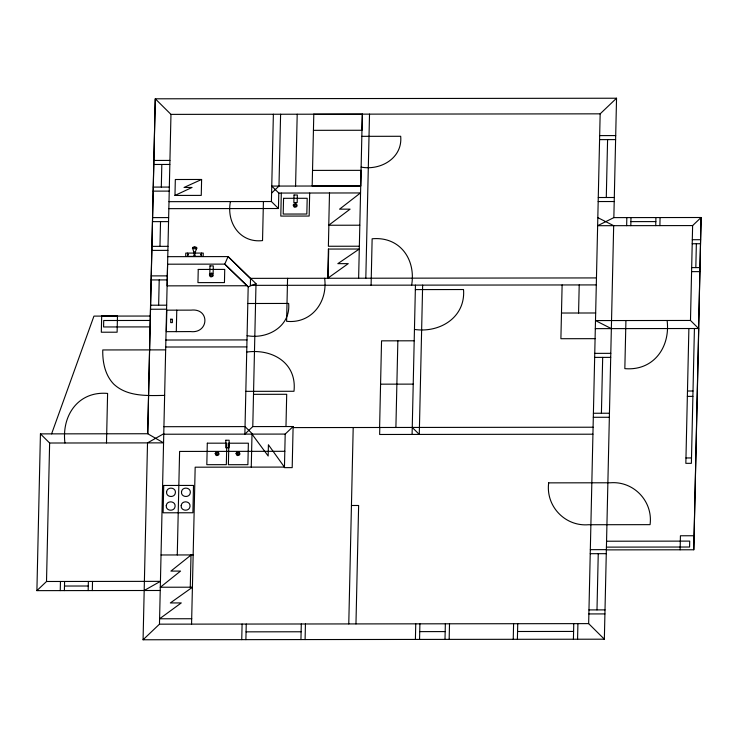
<?xml version="1.0" encoding="UTF-8"?>
<svg xmlns="http://www.w3.org/2000/svg" width="738" height="738" viewBox="0 0 738 738"><rect width="100%" height="100%" fill="white"/><g stroke="black" fill="none" stroke-linecap="round" stroke-linejoin="round"><path stroke-width="1.11" d="M160.229 590.483L36.9 590.64L40.433 433.879L147.72 433.741L163.559 442.865L49.63 443.012L40.433 433.879M36.9 590.64L46.512 581.489L49.63 443.012M60.239 590.612L60.451 581.47M64.944 442.984C61.475 415.706 78.154 390.854 107.6 393.428L106.493 442.938M64.391 590.603L64.593 581.47M88.163 590.575L88.376 581.443M92.315 590.566L92.518 581.433M616.544 98.228L600.16 113.837L170.967 114.381L155.275 98.809L150.294 316.039L147.72 433.741L155.275 98.809L616.544 98.228L613.85 217.618L597.632 225.699L692.622 225.579L701.1 217.507L693.785 549.773L606.359 549.884M597.817 217.636L613.675 225.68L604.348 639.191L143.071 639.772L147.517 442.883L163.762 433.723M158.642 305.2L159.214 279.923M159.971 246.354L160.524 221.631M161.308 187.083L161.816 164.463M143.071 639.772L159.473 624.163L170.967 114.381M174.971 195.432L175.33 179.509L201.612 179.472L201.253 195.395L174.971 195.432L192.055 187.452L184.039 187.461L201.612 179.472M176.29 331.648L190.542 331.574C209.011 333.779 210.155 307.921 191.022 310.135L166.825 310.163L166.345 331.657L176.29 331.648L176.779 310.154M177.268 554.958L179.602 451.435L284.813 451.305M187.526 256.381L187.655 253.097M193.716 256.372C195.21 253.079 192.646 250.247 192.618 247.47L194.491 246.695L196.714 247.461C196.548 250.265 193.891 253.014 195.21 256.372M190.275 587.199L191.004 554.939M191.566 624.117L195.173 467.191L284.453 467.08M201.409 256.363L201.483 253.079M230.422 201.585C226.308 222.424 239.749 243.189 262.534 240.597L263.42 201.548M252.783 426.592L256.003 283.669L228.079 256.593L224.749 264.13L247.046 285.754L167.129 285.855L167.591 264.195L224.758 264.13L248.189 286.851L244.868 434.129L252.783 426.592L293.115 426.536L292.193 467.634L284.444 467.643L285.2 434.073L293.115 426.536M241.741 639.643L242.092 624.053M245.892 639.643L246.243 624.053M251.261 467.126L251.999 434.119L268.162 455.992L268.411 444.765L284.398 467.08M360.707 185.967L271.759 186.077L278.789 193.061L278.438 208.513L271.409 201.529L273.374 114.252M280.597 114.242L278.982 186.087L271.602 193.07M281.307 193.107L280.791 216.086L309.148 216.049L309.674 193.07M287.571 278.318L286.602 321.307C311.657 323.927 327.921 301.787 324.619 278.272M285.975 426.546L286.704 394.295L253.512 394.332M295.578 186.068L297.202 114.224M300.947 639.569L301.298 623.979M313.798 114.206L312.174 186.05L360.762 185.902L361.113 170.349L312.525 170.404M305.089 639.569L305.44 623.979M359.747 225.21L328.77 225.247L329.499 192.987M328.862 225.247L328.382 246.261L359.277 246.224M328.078 276.944L328.678 250.376M348.77 623.924L353.198 427.523M358.631 278.226L362.33 114.141M355.965 623.914L358.631 505.484L351.445 505.493M365.817 278.217L369.517 114.132M371.094 285.2L372.136 238.789C399.839 236.225 416.02 259.259 411.656 285.145M379.6 427.486L381.546 340.845L414.166 340.799M379.793 427.486L379.636 434.479L592.928 434.202M395.9 427.468L397.856 340.818M412.09 434.433L415.448 285.145M422.643 285.136L419.276 434.424L412.247 427.45M415.402 639.431L415.752 623.831M419.553 639.422L419.904 623.831M445.005 639.394L445.355 623.795M449.156 639.385L449.516 623.795M513.242 639.302L513.593 623.711M517.393 639.302L517.744 623.702M562.116 284.951L560.898 338.714L595.077 338.668M578.574 313.013L579.21 284.933M573.417 639.228L573.767 623.638M577.568 639.219L577.919 623.628M604.348 639.191L588.656 623.619L600.16 113.837M596.987 609.902L598.25 553.685M601.415 413.243L602.678 357.386M606.285 197.507L607.586 139.62M626.654 225.662L626.839 217.599M625.925 320.541L624.837 368.64C653.462 371.113 670.427 347.303 667.124 320.486M630.805 225.653L630.981 217.59M655.741 225.625L655.925 217.562M659.892 225.616L660.067 217.553M680.113 549.792L680.427 535.77L694.098 535.751M688.886 328.521L685.842 463.335L691.377 463.326L694.421 328.521M613.85 217.618L701.1 217.507L698.6 328.511L690.482 320.458L692.622 225.579M695.823 267.608L696.358 243.743M693.785 549.773L698.775 328.511L595.308 328.641M51.595 433.87L93.947 316.104L150.294 316.039M160.358 587.236L180.542 571.083L170.921 571.092L191.17 554.939M360.467 192.95L339.563 209.158L350.089 209.149L328.77 225.191M192.433 587.245L170.349 602.946L181.271 602.928L159.611 618.785L191.723 618.739M144.187 590.501L160.432 581.35L46.512 581.489M248.189 286.851L256.003 283.669M313.798 114.233L362.376 114.178L362.017 130.266L313.429 130.331M599.662 135.607L615.704 135.58M361.823 136.336L400.688 136.281C402.773 158.08 380.605 170.764 361.131 167.111M599.57 139.63L615.612 139.611M153.882 160.441L169.924 160.423M153.79 164.473L169.841 164.454M153.283 187.092L169.325 187.074M153.19 191.133L169.233 191.105M278.789 193.061L360.55 192.95M598.26 197.516L614.311 197.498M169.002 201.668L271.409 201.529M598.177 201.548L614.219 201.529M168.836 208.651L278.438 208.513M152.591 217.609L168.642 217.59M152.508 221.64L168.55 221.621M630.889 221.621L655.833 221.594M692.299 239.712L700.602 239.702M692.207 243.743L700.51 243.734M151.945 246.363L167.987 246.344M151.853 250.394L167.895 250.376M193.817 252.073L195.312 252.064M193.79 253.088L185.773 253.097L185.699 256.381L203.181 256.363L203.254 253.079L195.284 253.088M167.757 256.667L228.079 256.593L250.523 278.613M691.672 267.608L699.975 267.599M691.58 271.639L699.882 271.63M151.281 275.892L167.323 275.874M596.452 277.922L250.533 278.364L250.366 285.348L596.295 284.914M151.189 279.933L167.231 279.914M415.356 289.6L463.529 289.536C465.733 317.386 439.737 333.207 414.452 329.425M247.811 303.502L288.65 303.447C290.837 326.344 267.488 339.508 247.092 335.661M150.617 305.209L166.659 305.191M150.524 309.25L166.576 309.222M561.48 313.032L595.658 312.986M150.275 320.458L103.717 320.513L103.578 326.962L150.128 326.906M690.482 320.458L595.492 320.578L611.35 328.622M165.875 340.024L246.99 339.923M165.718 347.017L246.833 346.915M165.653 349.877L102.767 349.95C102.471 362.09 105.045 375.052 113.707 384.083C127.287 396.869 147.369 395.669 164.629 395.402M246.723 352.072C272.193 348.474 297.156 362.902 293.982 391.278L245.837 391.343M594.754 353.364L610.796 353.345M594.662 357.395L610.704 357.376M380.577 384.166L413.188 384.12M687.475 391.011L693.01 391.002M687.355 396.389L692.89 396.38M593.398 413.262L609.44 413.234M593.315 417.293L609.348 417.274M163.919 426.702L245.034 426.601L252.617 434.119M293.097 427.597L593.084 427.219M163.753 434.23L285.2 434.073M685.962 457.957L691.497 457.947M606.553 541.222L689.716 541.111L689.587 547.024L606.424 547.135M590.326 549.662L606.368 549.644M590.234 553.694L606.276 553.675M161.078 554.976L193.19 554.939M64.492 586.037L88.274 586.009M160.321 587.236L192.433 587.199M588.961 609.911L605.012 609.892M588.878 613.933L604.92 613.915M159.473 624.163L588.656 623.619M246.068 631.848L301.122 631.774M419.728 631.627L445.18 631.59M517.569 631.497L573.592 631.433M101.687 315.864L101.318 332.22L117.111 332.201L117.48 315.846L101.687 315.864M163.735 485.466L163.116 512.799L192.904 512.762L193.513 485.429L163.735 485.466M166.262 505.613C165.589 511.176 174.546 511.96 175.1 506.443C175.773 500.89 166.825 500.096 166.262 505.613M166.576 491.905C165.902 497.458 174.851 498.251 175.404 492.726C176.078 487.172 167.139 486.388 166.576 491.905M170.755 319.194L170.681 322.617L172.36 322.617L172.434 319.194L170.755 319.194M181.179 505.595C180.506 511.157 189.454 511.941 190.017 506.425C190.69 500.871 181.742 500.078 181.179 505.595M181.493 491.886C180.819 497.44 189.767 498.233 190.321 492.707C190.994 487.154 182.046 486.36 181.493 491.886M188.448 254.444C188.817 255.662 186.686 254.361 188.448 254.444M198.245 269.444L197.95 282.626L224.444 282.599L224.739 269.407L198.245 269.444M200.625 254.425C200.201 255.643 202.397 254.352 200.625 254.425M209.435 274.711L209.97 276.372L210.985 276.925L212.71 276.372L213.291 275.375L212.765 273.706L211.751 273.161L210.026 273.715L209.435 274.711M209.979 265.892L209.813 273.42L213.134 273.42L213.3 265.892L209.979 265.892M210.265 274.859L211.151 276.123L212.47 275.228L211.585 273.964L210.265 274.859M207.304 443.187L206.815 464.691L226.326 464.663L226.815 443.169L207.304 443.187M215.201 453.4L215.727 455.06L216.751 455.614L218.466 455.06L219.057 454.054L218.531 452.394L217.516 451.85L215.791 452.403L215.201 453.4M216.031 453.538L216.907 454.802L218.227 453.916L217.35 452.652L216.031 453.538M225.856 440.235L225.68 447.763L229.001 447.763L229.167 440.235L225.856 440.235M228.863 443.215L228.374 464.709L247.894 464.682L248.374 443.197L228.863 443.215M236.077 453.372L236.612 455.032L237.627 455.586L239.352 455.032L239.933 454.036L239.407 452.366L238.392 451.822L236.667 452.376L236.077 453.372M236.907 453.519L237.793 454.783L239.112 453.888L238.226 452.625L236.907 453.519M283.558 198.319L283.198 214.057L306.833 214.029L307.192 198.291L283.558 198.319M293.281 205.099L293.816 206.76L294.831 207.304L296.556 206.751L297.137 205.754L296.611 204.094L295.597 203.54L293.872 204.094L293.281 205.099M294.028 195.007L293.862 202.535L297.183 202.535L297.349 195.007L294.028 195.007M294.111 205.238L294.997 206.502L296.316 205.616L295.431 204.352L294.111 205.238M328.392 249.057L327.737 278.263L348.244 263.632L337.847 263.651L359.286 249.02L328.392 249.057M548.685 482.864C545.567 506.056 564.985 526.628 588.361 524.736L650.067 524.653C653.204 501.471 633.785 480.881 610.409 482.781L548.685 482.864M192.433 248.392C201.013 250.127 194.97 245.523 192.433 248.392"/></g></svg>
